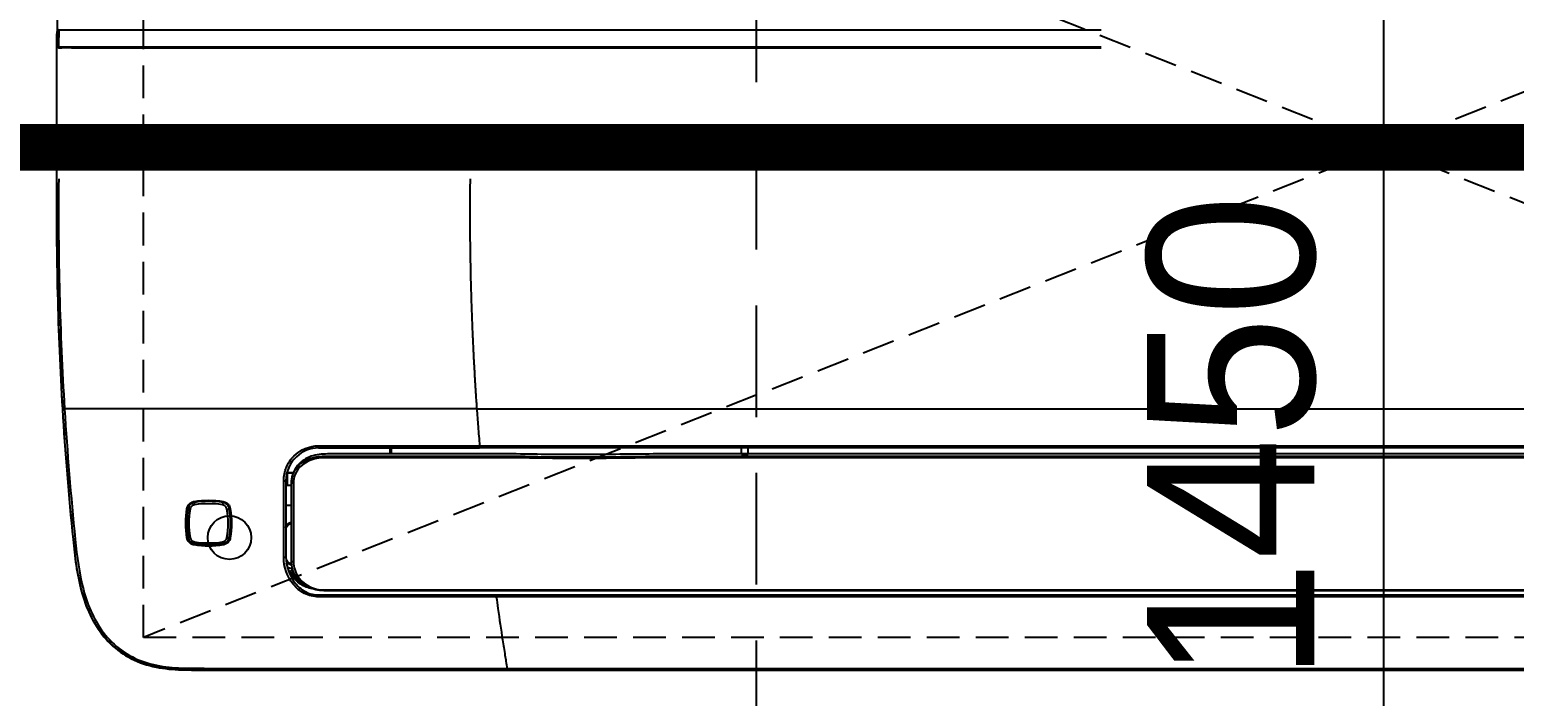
# Model space of a CAD drawing. Header units: millimetres. Extents: x 346859 to 753976, y -86090 to 5333.
# Drawn here: x 431570 to 432209, y -14068 to -13782 of the extents above; entities that cross this region are included whole.
import ezdxf

# ---------------------------------------------------------------- set-up
doc = ezdxf.new("R2010")
doc.units = ezdxf.units.MM
doc.header["$LTSCALE"] = 60
for name, pattern in [('DH-HID2', [1.2, 0.8, -0.4]), ('HID2', [1, 0.5, -0.5]), ('HIDDEN', [0.375, 0.25, -0.125])]:
    doc.linetypes.add(name, pattern=pattern)
for name, color, linetype in [('06-LIGHT', 4, 'Continuous'), ('07-DIM WAL', 5, 'Continuous'), ('3.기호.계단선', 30, 'Continuous'), ('FU-FURM', 251, 'DH-HID2')]:
    doc.layers.add(name, color=color, linetype=linetype)
doc.styles.add('YOURNAME', font='HY울릉도M.TTF')
doc.dimstyles.new('40', dxfattribs={"dimscale": 40, "dimtxt": 1.8, "dimasz": 0.9, "dimexe": 0.5, "dimexo": 1, "dimgap": 0.7, "dimtad": 1, "dimdec": 0, "dimzin": 0, "dimdsep": 46, "dimtxsty": 'YOURNAME', "dimblk": 'NONE', "dimcen": 0, "dimclrd": 1, "dimclre": 1, "dimclrt": 7, "dimadec": 0, "dimazin": 0, "dimtfac": 1, "dimtdec": 0, "dimtix": 1, "dimtmove": 2, "dimatfit": 3, "dimldrblk": 'NONE', "dimfxl": 1, "dimtolj": 1, "dimtzin": 0, "dimarcsym": 0})

# ---------------------------------------------------------------- blocks, each defined once
blk = doc.blocks.new('cjswjdeh')
at = {"layer": 'FU-FURM', "color": 8}
blk.add_lwpolyline([(430633.21, 41645.16), (431883.21, 41645.16), (431883.21, 43745.16), (430633.21, 43745.16)], close=True, dxfattribs=at)
blk = doc.blocks.new('*D144')
at = {"layer": '07-DIM WAL', "color": 1, "lineweight": -2, "transparency": 16777216}
for p, q in [((432130.71, -13232.44), (432133.21, -13232.44)), ((432153.21, -14682.44), (432153.21, -13232.44)), ((432193.21, -14682.44), (432173.21, -14682.44))]:
    blk.add_line(p, q, dxfattribs=at)
at = {"layer": 'Defpoints', "color": 0, "transparency": 16777216}
for p in [(432153.21, -13232.44), (432170.71, -13232.44), (432153.21, -14682.44)]:
    blk.add_point(p, dxfattribs=at)
at = {"layer": '07-DIM WAL', "color": 7, "transparency": 16777216, "insert": (432087.77, -13957.44), "char_height": 72, "attachment_point": 5, "rotation": 90, "style": 'YOURNAME'}
blk.add_mtext('\\A1;1450', dxfattribs=at)
blk = doc.blocks.new('_None')
blk = doc.blocks.new('*U26')
at = {"color": 8}
for p, q in [((1012.7, 479.97), (207.18, 479.97)), ((207.18, 479.78), (1012.7, 479.78)), ((1012.7, 479.29), (207.18, 479.29)), ((1012.7, 479.78), (1012.7, 479.97)), ((1012.7, 479.29), (1012.7, 479.78)), ((1145.54, 479.97), (1145.54, 479.79)), ((1154.94, 479.97), (1154.94, 479.79)), ((1112.41, 434.49), (1111.51, 434.04)), ((1111.7, 431.74), (1111.7, 431.44)), ((1111.82, 431.44), (1112.48, 431.44)), ((1112.48, 430.94), (1111.86, 430.94)), ((1112.48, 430.94), (1112.48, 431.44)), ((1114.48, 423.99), (1114.78, 423.99)), ((1114.78, 419.99), (1114.48, 419.99)), ((1111.94, 413.04), (1112.48, 413.04)), ((1112.48, 412.54), (1111.94, 412.54)), ((1112.48, 413.04), (1112.48, 412.54)), ((1114.44, 404.24), (1111.94, 404.24)), ((1113.94, 389.3), (1110.8, 389.3)), ((1110.96, 389.66), (1113.94, 389.66)), ((1111.94, 395.24), (1114.44, 395.24)), ((1113.94, 389.66), (1113.94, 394.66)), ((1113.94, 389.3), (1113.94, 389.66)), ((194.4, 378), (1025.49, 378)), ((1025.47, 377.02), (194.4, 377.02)), ((902.07, 380.98), (905.07, 380.98)), ((902.07, 380.98), (902.07, 378)), ((905.07, 380.98), (905.07, 378)), ((1066.14, 377.95), (1066.14, 380.77)), ((1066.64, 380.77), (1066.64, 377.95)), ((1099.94, 377.95), (1100.59, 377.95)), ((1026.79, 360), (193.09, 360)), ((1219.72, 193.19), (1219.72, 193.19)), ((1219.64, 186.8), (1219.64, 186.81)), ((1219.77, 189.43), (1219.77, 189.44)), ((1219.78, 190.56), (1219.78, 190.56)), ((1219.79, 190.46), (1219.79, 190.49)), ((1219.79, 190.46), (1219.79, 190.49))]:
    blk.add_line(p, q, dxfattribs=at)
at = {"color": 1, "linetype": 'HIDDEN'}
for p, q in [((39.94, 14.99), (1179.94, 464.99)), ((1179.94, 14.99), (39.94, 464.99))]:
    blk.add_line(p, q, dxfattribs=at)
at = {"color": 0}
blk.add_line((1212.29, 420), (1212.11, 419.98), dxfattribs=at)
at = {"color": 1, "linetype": 'HIDDEN'}
blk.add_lwpolyline([(1179.94, 464.99), (1179.94, 14.99), (39.94, 14.99), (39.94, 464.99)], close=True, dxfattribs=at)
at = {"color": 1, "ltscale": 5}
blk.add_circle((1140.39, 419.18), 10, dxfattribs=at)
at = {"color": 8, "extrusion": (0, 0, -1)}
for centre, radius, start, end in [((-1099.45, 428), 14.5, 123.35825, 153.40123), ((-1113.3, 434.94), 2, 270, 333.40123), ((-1111.7, 429.24), 2.5, 90, 121.83755), ((-1112.48, 429.44), 2, 90, 136.04762), ((-1111.7, 414.64), 2.5, 230.80075, 270), ((-1112.48, 414.54), 2, 180, 270)]:
    blk.add_arc(centre, radius, start, end, dxfattribs=at)
at = {"color": 8}
for centre, radius, start, end in [((1099.45, 428), 13.5, 26.59877, 31.90304), ((1111.7, 429.24), 2.2, 86.9878, 90), ((1112.48, 429.44), 1.5, 0, 90), ((1113.3, 434.94), 0.5, 206.59877, 270), ((1111.7, 414.64), 2.2, 270, 287.07466), ((1112.48, 414.54), 1.5, 270, 0), ((1114.94, 394.66), 1, 135, 180), ((1219.01, 193.8), 0.2, 80.57172, 90)]:
    blk.add_arc(centre, radius, start, end, dxfattribs=at)
for centre, major_axis, ratio, start_param, end_param in [((1145.54, 478.79), (0, -1), 0.001772, 1.994298, 3.089233), ((1154.94, 478.79), (0, 1), 0.001929, 5.117994, 6.230825), ((1102.74, 446.21), (-0.5, 0), 0.595918, 0, 1.449973), ((1110.94, 430), (1, 0), 0.211564, 0, 1.531745), ((1139.98, 419.16), (0.494, -0.08), 0.154688, 0, 1.526261), ((1141.46, 418.91), (-0.987, 0.16), 0.15433, 4.652507, 6.076962), ((1143.29, 422.46), (0.08, -0.494), 0.094032, 0, 1.712132), ((1143.53, 420.98), (-0.16, 0.987), 0.107455, 4.844449, 6.283185), ((1156.36, 420.98), (-0.16, -0.987), 0.069084, 1.724652, 3.141593), ((1156.6, 422.46), (-0.08, -0.494), 0.055123, 0, 1.728004), ((1158.42, 418.91), (-0.987, -0.16), 0.118028, 3.276991, 4.597384), ((1159.9, 419.16), (-0.494, -0.08), 0.119995, 4.608145, 6.283185), ((1139.98, 405.84), (-0.494, -0.08), 0.093123, 3.141593, 4.62253), ((1141.46, 406.08), (-0.987, -0.16), 0.09423, 4.607252, 6.074525), ((1143.29, 402.54), (-0.08, -0.494), 0.06114, 1.678256, 3.141593), ((1143.53, 404.01), (-0.16, -0.987), 0.073171, 0, 1.688079), ((1156.36, 404.01), (-0.16, 0.987), 0.114633, 3.172472, 4.795856), ((1156.6, 402.54), (0.08, -0.494), 0.102662, 1.648499, 3.141593), ((1158.42, 406.08), (-0.987, 0.16), 0.119638, 3.294614, 4.630175), ((1159.9, 405.84), (0.494, -0.08), 0.113629, 1.4976, 3.141593), ((1110.94, 394), (1, 0), 0.091087, 0, 1.524136), ((1115.44, 393), (-1, 0), 0.07156, 4.657594, 6.336089), ((1099.44, 377), (0, 1), 0.039572, 4.743067, 6.253409), ((1218.89, 193.8), (0, -0.2), 0.205027, 1.568733, 3.141593), ((1219.01, 193.8), (0, -0.2), 0.351833, 1.567117, 3.141593), ((1219.01, 193.8), (0.033, 0.197), 0.348188, 4.76642, 6.323186), ((1219.07, 194.06), (-0.393, -0.309), 0.676569, 1.247751, 2.270849), ((1219.16, 193.82), (-0.5, -0.021), 0.710917, 2.398177, 3.067106), ((1218.79, 186.26), (0, -0.2), 0.201921, 0.053462, 1.568761)]:
    blk.add_ellipse(centre, major_axis=major_axis, ratio=ratio, start_param=start_param, end_param=end_param, dxfattribs=at)
at = {"color": 0}
blk.add_ellipse((1211.12, 419.87), major_axis=(0.995, 0.101), ratio=0.077303, start_param=0.052517, end_param=1.433522, dxfattribs=at)
at = {"color": 8}
for points, knots in [([(1145.54, 479.97), (1141.5, 479.97), (1137.45, 479.97), (1117.21, 479.97), (1101.02, 479.97), (1068.63, 479.97), (1052.44, 479.97), (1034.35, 479.97), (1032.45, 479.97), (1024.6, 479.97), (1018.65, 479.97), (1012.7, 479.97)], [0, 0, 0, 0, 0.091413, 0.091413, 0.457066, 0.457066, 0.822718, 0.822718, 0.865652, 0.865652, 1, 1, 1, 1]), ([(1012.82, 479.78), (1028.72, 479.78), (1044.63, 479.78), (1068.63, 479.78), (1076.73, 479.79), (1101.02, 479.79), (1117.21, 479.79), (1137.45, 479.79), (1141.5, 479.79), (1145.54, 479.79)], [0, 0, 0, 0, 0.359547, 0.359547, 0.542533, 0.542533, 0.908507, 0.908507, 1, 1, 1, 1]), ([(1145.54, 479.2), (1144.88, 479.2), (1144.21, 479.2), (1140.88, 479.21), (1138.21, 479.21), (1124.88, 479.23), (1114.21, 479.24), (1092.88, 479.27), (1082.21, 479.27), (1067.88, 479.28), (1064.21, 479.28), (1044.63, 479.29), (1028.72, 479.29), (1012.82, 479.29)], [0, 0, 0, 0, 0.015068, 0.015068, 0.075342, 0.075342, 0.316436, 0.316436, 0.557531, 0.557531, 0.640454, 0.640454, 1, 1, 1, 1]), ([(1017.81, 446.37), (1017.56, 448.15), (1016.61, 454.85), (1015.28, 463.83), (1014.03, 471.81), (1013.32, 476.17), (1013.02, 478.18), (1012.85, 479.29)], [0, 0, 0, 0, 0.156855, 0.590086, 0.806736, 0.893396, 1, 1, 1, 1]), ([(1154.94, 479.97), (1153.93, 479.97), (1152.92, 479.97), (1150.85, 479.97), (1149.78, 479.97), (1147.66, 479.97), (1146.6, 479.97), (1145.54, 479.97)], [0, 0, 0, 0, 0.32301, 0.32301, 0.661505, 0.661505, 1, 1, 1, 1]), ([(1145.54, 479.79), (1146.55, 479.79), (1147.57, 479.79), (1149.64, 479.79), (1150.7, 479.79), (1151.81, 479.79), (1151.86, 479.79), (1152.92, 479.79), (1153.93, 479.79), (1154.94, 479.79)], [0, 0, 0, 0, 0.32301, 0.32301, 0.661505, 0.661505, 0.67699, 0.67699, 1, 1, 1, 1]), ([(1154.94, 479.19), (1154.28, 479.19), (1153.61, 479.19), (1150.48, 479.19), (1148.01, 479.2), (1145.54, 479.2)], [0, 0, 0, 0, 0.21279, 0.21279, 1, 1, 1, 1]), ([(1212.29, 420), (1211.48, 427.91), (1210.57, 435.83), (1207.44, 447.38), (1206.12, 451.11), (1202.71, 458.23), (1200.59, 461.65), (1195.53, 467.72), (1192.55, 470.42), (1185.92, 474.76), (1182.29, 476.4), (1174.63, 478.7), (1170.74, 479.32), (1162.88, 479.96), (1158.91, 479.97), (1154.94, 479.97)], [0, 0, 0, 0, 0.25, 0.25, 0.375, 0.375, 0.5, 0.5, 0.625, 0.625, 0.75, 0.75, 0.875, 0.875, 1, 1, 1, 1]), ([(1154.94, 479.79), (1158.91, 479.79), (1162.89, 479.78), (1170.76, 479.14), (1174.71, 478.5), (1182.33, 476.19), (1185.92, 474.56), (1192.57, 470.18), (1195.48, 467.52), (1200.52, 461.44), (1202.61, 458.04), (1205.99, 450.95), (1207.32, 447.18), (1210.41, 435.72), (1211.31, 427.82), (1212.11, 419.98)], [0, 0, 0, 0, 0.125, 0.125, 0.25, 0.25, 0.375, 0.375, 0.5, 0.5, 0.625, 0.625, 0.75, 0.75, 1, 1, 1, 1]), ([(1211.25, 419.96), (1210.45, 427.75), (1209.55, 435.51), (1206.51, 446.82), (1205.21, 450.54), (1201.9, 457.55), (1199.85, 460.91), (1194.9, 466.94), (1192.04, 469.58), (1185.5, 473.94), (1181.97, 475.56), (1174.45, 477.86), (1170.56, 478.5), (1162.79, 479.16), (1158.87, 479.18), (1154.94, 479.19)], [0, 0, 0, 0, 0.25, 0.25, 0.375, 0.375, 0.5, 0.5, 0.625, 0.625, 0.75, 0.75, 0.875, 0.875, 1, 1, 1, 1]), ([(202.07, 446.37), (210.7, 446.36), (219.34, 446.37), (234.17, 446.37), (240.37, 446.37), (252.76, 446.37), (258.96, 446.37), (277.55, 446.37), (289.94, 446.37), (308.53, 446.37), (314.73, 446.37), (327.12, 446.37), (333.32, 446.37), (351.91, 446.37), (364.31, 446.37), (382.9, 446.37), (389.09, 446.37), (401.49, 446.37), (407.68, 446.37), (420.08, 446.37), (426.28, 446.37), (444.87, 446.37), (457.26, 446.37), (475.85, 446.37), (742.05, 446.37), (754.44, 446.37), (760.64, 446.37), (779.23, 446.37), (791.62, 446.37), (810.21, 446.37), (816.41, 446.37), (828.81, 446.37), (835, 446.37), (853.59, 446.37), (865.99, 446.37), (884.58, 446.37), (890.78, 446.37), (903.17, 446.37), (909.37, 446.37), (921.76, 446.37), (927.96, 446.37), (946.55, 446.37), (958.94, 446.37), (977.53, 446.37), (983.73, 446.37), (996.12, 446.37), (1002.32, 446.37), (1011.62, 446.37), (1014.71, 446.37), (1017.81, 446.37)], [0, 0, 0, 0, 0.046607, 0.046607, 0.08006, 0.08006, 0.113512, 0.113512, 0.180417, 0.180417, 0.213869, 0.213869, 0.247322, 0.247322, 0.314226, 0.314226, 0.347679, 0.347679, 0.381131, 0.381131, 0.414583, 0.414583, 0.481488, 0.481488, 0.514941, 0.514941, 0.548393, 0.548393, 0.615298, 0.615298, 0.64875, 0.64875, 0.682202, 0.682202, 0.749107, 0.749107, 0.78256, 0.78256, 0.816012, 0.816012, 0.849464, 0.849464, 0.916369, 0.916369, 0.949821, 0.949821, 0.983274, 0.983274, 1, 1, 1, 1]), ([(1017.81, 445.48), (1014.71, 445.48), (1011.62, 445.48), (1002.32, 445.48), (996.12, 445.48), (983.73, 445.48), (977.53, 445.48), (958.94, 445.48), (946.55, 445.48), (927.96, 445.48), (921.76, 445.48), (909.37, 445.48), (903.17, 445.48), (890.78, 445.48), (884.58, 445.48), (865.99, 445.49), (853.59, 445.49), (835, 445.49), (828.81, 445.49), (816.41, 445.48), (810.21, 445.48), (791.62, 445.48), (779.23, 445.48), (760.64, 445.48), (754.44, 445.48), (742.05, 445.48), (475.85, 445.48), (457.26, 445.48), (444.87, 445.48), (426.28, 445.49), (420.08, 445.49), (407.68, 445.49), (401.49, 445.49), (389.09, 445.49), (382.9, 445.49), (364.31, 445.49), (351.91, 445.49), (333.32, 445.49), (327.12, 445.49), (314.73, 445.49), (308.53, 445.49), (289.94, 445.48), (277.55, 445.48), (258.96, 445.48), (252.76, 445.48), (240.37, 445.48), (234.17, 445.48), (219.34, 445.49), (210.71, 445.48), (202.08, 445.48)], [0, 0, 0, 0, 0.016728, 0.016728, 0.05018, 0.05018, 0.083633, 0.083633, 0.150538, 0.150538, 0.183991, 0.183991, 0.217444, 0.217444, 0.250897, 0.250897, 0.317803, 0.317803, 0.351255, 0.351255, 0.384708, 0.384708, 0.451614, 0.451614, 0.485067, 0.485067, 0.51852, 0.51852, 0.585425, 0.585425, 0.618878, 0.618878, 0.652331, 0.652331, 0.685784, 0.685784, 0.752689, 0.752689, 0.786142, 0.786142, 0.819595, 0.819595, 0.886501, 0.886501, 0.919954, 0.919954, 0.953407, 0.953407, 1, 1, 1, 1]), ([(371.17, 443.58), (452.63, 443.58), (794.09, 443.58), (916.28, 443.58), (957.01, 443.6), (1018.1, 443.58), (1038.47, 443.59), (1069.01, 443.59), (1079.18, 443.6), (1091.91, 443.6), (1094.45, 443.66), (1099.54, 443.49), (1102.08, 442.97), (1106.57, 440.78), (1108.54, 439.13), (1111.24, 434.97), (1111.94, 432.5), (1111.94, 430)], [0, 0, 0, 0, 0.5, 0.5, 0.75, 0.75, 0.875, 0.875, 0.9375, 0.9375, 0.953125, 0.953125, 0.96875, 0.96875, 0.984375, 0.984375, 1, 1, 1, 1]), ([(1017.81, 446.37), (1035.94, 446.37), (1054.08, 446.38), (1076.74, 446.37), (1081.27, 446.37), (1088.07, 446.37), (1090.34, 446.38), (1094.87, 446.38), (1097.13, 446.42), (1101.66, 446.34), (1103.93, 445.81), (1107.97, 443.77), (1109.72, 442.28), (1113.99, 437.05), (1115.47, 432.68), (1115.49, 428.19)], [0, 0, 0, 0, 0.5, 0.5, 0.625, 0.625, 0.6875, 0.6875, 0.75, 0.75, 0.8125, 0.8125, 0.875, 0.875, 1, 1, 1, 1]), ([(1114.44, 428), (1114.43, 432.36), (1112.9, 436.76), (1108.63, 441.95), (1106.86, 443.4), (1103.83, 444.79), (1102.77, 445.13), (1100.54, 445.52), (1099.42, 445.51), (1089.36, 445.45), (1080.42, 445.49), (1053.59, 445.49), (1035.7, 445.49), (1017.81, 445.48)], [0, 0, 0, 0, 0.125, 0.125, 0.1875, 0.1875, 0.21875, 0.21875, 0.25, 0.25, 0.5, 0.5, 1, 1, 1, 1]), ([(1110.98, 430.21), (1110.98, 432.71), (1110.22, 435.17), (1107.41, 439.27), (1105.38, 440.89), (1101.93, 442.41), (1100.7, 442.77), (1098.22, 443.18), (1096.95, 443.22), (1093.14, 443.23), (1090.6, 443.22), (1077.92, 443.22), (1067.77, 443.21), (1037.31, 443.2), (1017.01, 443.2), (956.08, 443.21), (915.47, 443.2), (793.63, 443.21), (452.4, 443.21), (371.17, 443.21)], [0, 0, 0, 0, 0.015625, 0.015625, 0.03125, 0.03125, 0.039062, 0.039062, 0.046875, 0.046875, 0.0625, 0.0625, 0.125, 0.125, 0.25, 0.25, 0.5, 0.5, 1, 1, 1, 1]), ([(1102.36, 442.71), (1103.3, 442.53), (1106.14, 441.68), (1110.32, 438.9), (1113.1, 434.72), (1113.97, 431.88), (1114.16, 430.91), (1114.16, 430.9)], [0, 0, 0, 0, 0.160215, 0.495467, 0.830718, 0.998344, 1, 1, 1, 1]), ([(1140.01, 419.23), (1140.06, 419.54), (1140.15, 419.84), (1140.44, 420.54), (1140.69, 420.94), (1141.29, 421.6), (1141.65, 421.89), (1142.44, 422.32), (1142.88, 422.47), (1143.32, 422.54)], [0, 0, 0, 0, 0.18724, 0.18724, 0.459979, 0.459979, 0.729931, 0.729931, 1, 1, 1, 1]), ([(1140.47, 419.07), (1140.54, 419.46), (1140.67, 419.85), (1141.05, 420.55), (1141.31, 420.86), (1141.9, 421.39), (1142.25, 421.61), (1142.86, 421.85), (1143.11, 421.92), (1143.37, 421.97)], [0, 0, 0, 0, 0.274287, 0.274287, 0.548482, 0.548482, 0.823328, 0.823328, 1, 1, 1, 1]), ([(1143.37, 421.97), (1142.98, 421.91), (1142.59, 421.77), (1141.91, 421.4), (1141.59, 421.15), (1141.07, 420.57), (1140.85, 420.23), (1140.59, 419.61), (1140.52, 419.35), (1140.47, 419.08)], [0, 0, 0, 0, 0.269856, 0.269856, 0.539874, 0.539874, 0.812749, 0.812749, 1, 1, 1, 1]), ([(1143.61, 421.13), (1143.43, 421.1), (1143.25, 421.05), (1142.81, 420.87), (1142.56, 420.72), (1142.14, 420.34), (1141.96, 420.11), (1141.68, 419.61), (1141.59, 419.34), (1141.54, 419.05)], [0, 0, 0, 0, 0.176162, 0.176162, 0.450777, 0.450777, 0.725271, 0.725271, 1, 1, 1, 1]), ([(1158.52, 419.05), (1158.48, 419.25), (1158.43, 419.45), (1158.23, 419.9), (1158.08, 420.14), (1157.7, 420.54), (1157.48, 420.72), (1156.99, 420.98), (1156.72, 421.07), (1156.45, 421.12)], [0, 0, 0, 0, 0.20016, 0.20016, 0.466664, 0.466664, 0.733444, 0.733444, 1, 1, 1, 1]), ([(1159.41, 419.08), (1159.35, 419.46), (1159.22, 419.84), (1158.85, 420.53), (1158.6, 420.84), (1158.02, 421.37), (1157.68, 421.59), (1157.06, 421.85), (1156.79, 421.92), (1156.52, 421.97)], [0, 0, 0, 0, 0.270507, 0.270507, 0.540882, 0.540882, 0.809012, 0.809012, 1, 1, 1, 1]), ([(1156.64, 422.54), (1156.95, 422.48), (1157.26, 422.39), (1157.97, 422.1), (1158.35, 421.85), (1159.02, 421.25), (1159.3, 420.88), (1159.73, 420.1), (1159.87, 419.66), (1159.95, 419.22)], [0, 0, 0, 0, 0.190979, 0.190979, 0.459227, 0.459227, 0.72967, 0.72967, 1, 1, 1, 1]), ([(1143.32, 402.59), (1143.01, 402.64), (1142.69, 402.73), (1141.99, 403.03), (1141.6, 403.28), (1140.94, 403.88), (1140.66, 404.24), (1140.23, 405.02), (1140.09, 405.46), (1140.02, 405.9)], [0, 0, 0, 0, 0.192917, 0.192917, 0.461062, 0.461062, 0.730544, 0.730544, 1, 1, 1, 1]), ([(1140.78, 404.95), (1140.76, 405), (1140.73, 405.05), (1140.6, 405.36), (1140.52, 405.64), (1140.47, 405.92)], [0, 0, 0, 0, 0.160192, 0.160192, 1, 1, 1, 1]), ([(1140.47, 405.92), (1140.53, 405.54), (1140.66, 405.16), (1141.04, 404.48), (1141.28, 404.16), (1141.86, 403.63), (1142.2, 403.42), (1142.81, 403.16), (1143.09, 403.08), (1143.37, 403.03)], [0, 0, 0, 0, 0.269491, 0.269491, 0.538893, 0.538893, 0.807005, 0.807005, 1, 1, 1, 1]), ([(1141.55, 406.19), (1141.58, 405.99), (1141.64, 405.79), (1141.83, 405.35), (1141.98, 405.11), (1142.36, 404.7), (1142.58, 404.52), (1143.07, 404.26), (1143.34, 404.16), (1143.62, 404.12)], [0, 0, 0, 0, 0.196332, 0.196332, 0.463832, 0.463832, 0.732023, 0.732023, 1, 1, 1, 1]), ([(1156.46, 404.12), (1156.64, 404.15), (1156.83, 404.2), (1157.27, 404.38), (1157.51, 404.53), (1157.93, 404.91), (1158.11, 405.14), (1158.38, 405.63), (1158.48, 405.91), (1158.52, 406.19)], [0, 0, 0, 0, 0.18135, 0.18135, 0.454723, 0.454723, 0.727257, 0.727257, 1, 1, 1, 1]), ([(1159.41, 405.92), (1159.35, 405.53), (1159.22, 405.15), (1158.84, 404.45), (1158.58, 404.14), (1158, 403.61), (1157.65, 403.39), (1157.04, 403.14), (1156.78, 403.07), (1156.52, 403.03)], [0, 0, 0, 0, 0.27265, 0.27265, 0.545024, 0.545024, 0.818429, 0.818429, 1, 1, 1, 1]), ([(1156.52, 403.03), (1156.91, 403.09), (1157.29, 403.23), (1157.98, 403.6), (1158.3, 403.86), (1158.82, 404.44), (1159.04, 404.79), (1159.29, 405.4), (1159.37, 405.66), (1159.41, 405.92)], [0, 0, 0, 0, 0.27172, 0.27172, 0.543505, 0.543505, 0.816363, 0.816363, 1, 1, 1, 1]), ([(1159.95, 405.89), (1159.9, 405.59), (1159.82, 405.29), (1159.53, 404.59), (1159.28, 404.2), (1158.68, 403.53), (1158.32, 403.24), (1157.53, 402.81), (1157.09, 402.66), (1156.64, 402.58)], [0, 0, 0, 0, 0.183724, 0.183724, 0.456559, 0.456559, 0.728262, 0.728262, 1, 1, 1, 1]), ([(371.17, 382.51), (452.2, 382.51), (793.24, 382.51), (894.53, 382.5), (914.79, 382.49), (945.18, 382.48), (955.31, 382.67), (975.56, 382.86), (985.69, 382.89), (998.35, 382.72), (1000.89, 382.69), (1005.95, 382.56), (1008.48, 382.47), (1016.08, 382.52), (1021.14, 382.49), (1036.33, 382.51), (1046.46, 382.51), (1066.72, 382.51), (1076.84, 382.51), (1089.5, 382.52), (1092.03, 382.52), (1095.82, 382.52), (1097.09, 382.49), (1099.61, 382.7), (1100.86, 382.92), (1104.44, 384.02), (1106.69, 385.31), (1110.04, 389.12), (1110.99, 391.55), (1110.99, 394.09)], [0, 0, 0, 0, 0.5, 0.5, 0.625, 0.625, 0.6875, 0.6875, 0.75, 0.75, 0.765625, 0.765625, 0.78125, 0.78125, 0.8125, 0.8125, 0.875, 0.875, 0.9375, 0.9375, 0.953125, 0.953125, 0.960937, 0.960937, 0.96875, 0.96875, 0.984375, 0.984375, 1, 1, 1, 1]), ([(1111.94, 394), (1111.94, 391.49), (1111.07, 388.97), (1107.87, 385.07), (1105.66, 383.68), (1100.96, 382.01), (1098.4, 381.75), (1093.32, 381.79), (1090.79, 381.78), (1078.1, 381.77), (1067.94, 381.77), (1047.63, 381.77), (1037.48, 381.77), (1022.24, 381.76), (1017.16, 381.78), (1007.01, 381.73), (1001.93, 381.96), (986.7, 382.2), (976.54, 382.18), (956.22, 381.97), (946.06, 381.75), (915.59, 381.75), (895.27, 381.76), (793.7, 381.77), (452.43, 381.77), (371.17, 381.77)], [0, 0, 0, 0, 0.015625, 0.015625, 0.03125, 0.03125, 0.046875, 0.046875, 0.0625, 0.0625, 0.125, 0.125, 0.1875, 0.1875, 0.21875, 0.21875, 0.25, 0.25, 0.3125, 0.3125, 0.375, 0.375, 0.5, 0.5, 1, 1, 1, 1]), ([(371.17, 380.77), (452.5, 380.77), (793.84, 380.77), (895.51, 380.76), (915.85, 380.75), (946.35, 380.75), (956.52, 380.9), (976.85, 381.05), (987.02, 381.06), (1002.27, 380.89), (1007.35, 380.74), (1017.52, 380.78), (1022.6, 380.75), (1037.85, 380.77), (1048.02, 380.77), (1068.35, 380.77), (1078.51, 380.78), (1091.22, 380.78), (1093.76, 380.76), (1097.56, 380.81), (1098.83, 380.88), (1101.33, 381.34), (1102.58, 381.71), (1106.08, 383.21), (1108.18, 384.76), (1110.42, 387.88), (1110.98, 389.01), (1111.75, 391.43), (1111.94, 392.73), (1111.94, 394)], [0, 0, 0, 0, 0.5, 0.5, 0.625, 0.625, 0.6875, 0.6875, 0.75, 0.75, 0.78125, 0.78125, 0.8125, 0.8125, 0.875, 0.875, 0.9375, 0.9375, 0.953125, 0.953125, 0.960938, 0.960938, 0.96875, 0.96875, 0.984375, 0.984375, 0.992188, 0.992188, 1, 1, 1, 1]), ([(1099.44, 378), (1103.21, 378), (1106.92, 379.47), (1112.69, 384.83), (1114.46, 388.91), (1114.44, 393)], [0, 0, 0, 0, 0.477397, 0.477397, 1, 1, 1, 1]), ([(1115.5, 393.07), (1115.5, 390.96), (1115.08, 388.88), (1113.48, 385), (1112.29, 383.22), (1107.87, 378.78), (1103.72, 377.03), (1099.48, 377.03)], [0, 0, 0, 0, 0.25, 0.25, 0.5, 0.5, 1, 1, 1, 1]), ([(1026.79, 360), (1026.59, 362.73), (1026.18, 368.4), (1025.71, 374.07), (1025.47, 377.02)], [0, 0, 0, 0, 0.480429, 1, 1, 1, 1]), ([(1026.79, 360), (1034.87, 360), (1051.02, 360), (1075.24, 360), (1099.46, 360), (1123.66, 360), (1147.83, 360), (1171.96, 360), (1192.01, 360), (1206, 360), (1212.72, 360), (1215.44, 360), (1216.17, 360)], [0, 0, 0, 0, 0.127521, 0.255042, 0.382563, 0.510084, 0.637605, 0.765126, 0.892647, 0.956407, 0.988287, 1, 1, 1, 1]), ([(1216.17, 360), (1216.17, 360), (1216.17, 360), (1216.17, 360.05), (1216.17, 360.1), (1216.16, 360.14)], [0, 0, 0, 0, 0.00042, 0.00042, 1, 1, 1, 1]), ([(739.94, 194.41), (740.61, 194.41), (741.27, 194.41), (744.61, 194.41), (747.27, 194.41), (760.61, 194.41), (771.27, 194.41), (824.61, 194.41), (867.27, 194.41), (914.74, 194.41), (919.53, 194.41), (939.96, 194.41), (955.6, 194.41), (979.05, 194.41), (986.86, 194.41), (1002.49, 194.41), (1010.31, 194.41), (1022.03, 194.42), (1025.94, 194.42), (1029.85, 194.41)], [0, 0, 0, 0, 0.006899, 0.006899, 0.034494, 0.034494, 0.144873, 0.144873, 0.58639, 0.58639, 0.636025, 0.636025, 0.797792, 0.797792, 0.878675, 0.878675, 0.959558, 0.959558, 1, 1, 1, 1]), ([(739.94, 194), (819.87, 194), (899.81, 194), (996.78, 194), (1013.81, 194), (1030.85, 194)], [0, 0, 0, 0, 0.824317, 0.824317, 1, 1, 1, 1]), ([(739.94, 193.94), (819.89, 193.94), (899.84, 193.94), (999.77, 193.94), (1019.76, 193.94), (1059.74, 193.94), (1079.73, 193.94), (1119.69, 193.94), (1139.67, 193.94), (1169.52, 193.94), (1179.45, 193.94), (1194.31, 193.94), (1199.26, 193.94), (1209.14, 193.94), (1214.08, 193.94), (1218.98, 193.94)], [0, 0, 0, 0, 0.5, 0.5, 0.625, 0.625, 0.75, 0.75, 0.875, 0.875, 0.9375, 0.9375, 0.96875, 0.96875, 1, 1, 1, 1]), ([(1218.94, 193.8), (1214.03, 193.8), (1209.09, 193.8), (1199.21, 193.8), (1194.26, 193.8), (1179.4, 193.8), (1169.47, 193.8), (1139.62, 193.8), (1119.64, 193.8), (1079.68, 193.8), (1059.7, 193.8), (1019.73, 193.8), (999.74, 193.8), (899.82, 193.8), (819.88, 193.8), (739.94, 193.8)], [0, 0, 0, 0, 0.03125, 0.03125, 0.0625, 0.0625, 0.125, 0.125, 0.25, 0.25, 0.375, 0.375, 0.5, 0.5, 1, 1, 1, 1]), ([(1029.85, 194.41), (1045.65, 194.41), (1061.45, 194.41), (1093.05, 194.41), (1108.85, 194.41), (1140.42, 194.41), (1156.18, 194.41), (1179.77, 194.41), (1187.62, 194.41), (1199.36, 194.41), (1203.27, 194.41), (1211.08, 194.41), (1214.98, 194.37), (1218.86, 194.4)], [0, 0, 0, 0, 0.25, 0.25, 0.5, 0.5, 0.75, 0.75, 0.875, 0.875, 0.9375, 0.9375, 1, 1, 1, 1]), ([(1218.39, 194), (1213.69, 194), (1208.95, 194), (1199.29, 194), (1194.34, 194), (1179.47, 194), (1169.54, 194), (1139.69, 194), (1119.71, 194), (1079.75, 194), (1059.76, 194), (1036.79, 194), (1033.82, 194), (1030.84, 194)], [0, 0, 0, 0, 0.076277, 0.076277, 0.155939, 0.155939, 0.315263, 0.315263, 0.633912, 0.633912, 0.952561, 0.952561, 1, 1, 1, 1]), ([(1218.83, 186.26), (1218.84, 186.64), (1218.84, 187.03), (1218.86, 188.28), (1218.88, 189.14), (1218.9, 190.88), (1218.91, 191.74), (1218.93, 193.01), (1218.93, 193.4), (1218.94, 193.8)], [0, 0, 0, 0, 0.152969, 0.152969, 0.497591, 0.497591, 0.842214, 0.842214, 1, 1, 1, 1]), ([(1219.04, 193.99), (1219.02, 194.04), (1219.01, 194.08), (1218.97, 194.17), (1218.95, 194.21), (1218.92, 194.28), (1218.91, 194.3), (1218.89, 194.33), (1218.88, 194.35), (1218.87, 194.36), (1218.87, 194.37), (1218.87, 194.38), (1218.86, 194.39), (1218.86, 194.39), (1218.86, 194.39), (1218.86, 194.4), (1218.86, 194.4), (1218.86, 194.4)], [0, 0, 0, 0, 0.329841, 0.329841, 0.64484, 0.64484, 0.808285, 0.808285, 0.89597, 0.89597, 0.943441, 0.943441, 0.96921, 0.96921, 0.986236, 0.986236, 1, 1, 1, 1]), ([(1218.86, 194.4), (1218.86, 194.4), (1218.86, 194.4), (1218.86, 194.4), (1218.87, 194.4), (1218.87, 194.39), (1218.88, 194.39), (1218.89, 194.39), (1218.89, 194.38), (1218.91, 194.37), (1218.92, 194.37), (1218.96, 194.35), (1218.98, 194.34), (1219.04, 194.3), (1219.08, 194.28), (1219.21, 194.21), (1219.29, 194.17), (1219.36, 194.13)], [0, 0, 0, 0, 0.009976, 0.009976, 0.022556, 0.022556, 0.04139, 0.04139, 0.07605, 0.07605, 0.139998, 0.139998, 0.259042, 0.259042, 0.487994, 0.487994, 1, 1, 1, 1]), ([(1219.72, 193.19), (1219.72, 193.26), (1219.71, 193.33), (1219.64, 193.48), (1219.59, 193.56), (1219.46, 193.66), (1219.4, 193.7), (1219.26, 193.76), (1219.17, 193.79), (1219.08, 193.8)], [0, 0, 0, 0, 0.259, 0.259, 0.575766, 0.575766, 0.78372, 0.78372, 1, 1, 1, 1]), ([(1219.49, 194.05), (1219.56, 194), (1219.61, 193.95), (1219.65, 193.86), (1219.65, 193.84), (1219.65, 193.81)], [0, 0, 0, 0, 0.71699, 0.71699, 1, 1, 1, 1]), ([(1219.72, 193.19), (1219.72, 192.99), (1219.72, 192.8), (1219.71, 191.73), (1219.7, 190.87), (1219.67, 189.13), (1219.66, 188.26), (1219.64, 187.2), (1219.64, 187.01), (1219.64, 186.81)], [0, 0, 0, 0, 0.092017, 0.092017, 0.499829, 0.499829, 0.907641, 0.907641, 1, 1, 1, 1]), ([(1219.78, 190.56), (1219.77, 191), (1219.76, 191.43), (1219.74, 192.31), (1219.73, 192.75), (1219.72, 193.19)], [0, 0, 0, 0, 0.5, 0.5, 1, 1, 1, 1]), ([(1219.79, 190.49), (1219.8, 190.84), (1219.8, 191.19), (1219.81, 191.89), (1219.81, 192.24), (1219.82, 193.06), (1219.83, 193.53), (1219.83, 194)], [0, 0, 0, 0, 0.298691, 0.298691, 0.597383, 0.597383, 1, 1, 1, 1]), ([(739.94, 186.26), (819.86, 186.26), (899.78, 186.26), (999.68, 186.26), (1019.66, 186.26), (1059.62, 186.26), (1079.6, 186.26), (1119.55, 186.26), (1139.51, 186.26), (1169.34, 186.26), (1179.27, 186.26), (1194.15, 186.26), (1199.1, 186.26), (1208.99, 186.26), (1213.93, 186.26), (1218.83, 186.26)], [0, 0, 0, 0, 0.5, 0.5, 0.625, 0.625, 0.75, 0.75, 0.875, 0.875, 0.9375, 0.9375, 0.96875, 0.96875, 1, 1, 1, 1]), ([(1218.79, 186.06), (1213.89, 186.06), (1208.95, 186.06), (1199.07, 186.06), (1194.11, 186.06), (1179.24, 186.06), (1169.31, 186.06), (1139.47, 186.06), (1119.52, 186.06), (1079.58, 186.06), (1059.6, 186.06), (1019.64, 186.06), (999.66, 186.06), (899.77, 186.06), (819.86, 186.06), (739.94, 186.06)], [0, 0, 0, 0, 0.03125, 0.03125, 0.0625, 0.0625, 0.125, 0.125, 0.25, 0.25, 0.375, 0.375, 0.5, 0.5, 1, 1, 1, 1]), ([(1039.64, 186.02), (1039.29, 186.02), (1038.93, 186.02), (1018.67, 186.02), (998.76, 186.02), (899.22, 186.02), (819.58, 186.02), (739.94, 186.02)], [0, 0, 0, 0, 0.003537, 0.003537, 0.20283, 0.20283, 1, 1, 1, 1]), ([(1217.05, 186.02), (1212.16, 186.02), (1207.25, 186.02), (1197.42, 186.02), (1192.5, 186.02), (1177.71, 186.02), (1167.82, 186.02), (1156.52, 186.02), (1155.11, 186.02), (1153.7, 186.02)], [0, 0, 0, 0, 0.233427, 0.233427, 0.466853, 0.466853, 0.933707, 0.933707, 1, 1, 1, 1]), ([(1217.05, 186.05), (1217.05, 186.04), (1217.05, 186.03), (1217.05, 186.02), (1217.05, 186.02), (1217.05, 186.02)], [0, 0, 0, 0, 0.865418, 0.865418, 1, 1, 1, 1]), ([(1219.12, 186.05), (1219.09, 186.05), (1219.07, 186.06), (1218.97, 186.06), (1218.88, 186.06), (1218.79, 186.06)], [0, 0, 0, 0, 0.249344, 0.249344, 1, 1, 1, 1]), ([(1218.83, 186.26), (1218.94, 186.26), (1219.05, 186.26), (1219.16, 186.25), (1219.18, 186.25), (1219.2, 186.25)], [0, 0, 0, 0, 0.840137, 0.840137, 1, 1, 1, 1]), ([(1218.89, 186.05), (1218.91, 186.05), (1218.94, 186.05), (1219, 186.05), (1219.02, 186.05), (1219.06, 186.05), (1219.07, 186.05), (1219.09, 186.05), (1219.1, 186.05), (1219.11, 186.05), (1219.11, 186.05), (1219.12, 186.05)], [0, 0, 0, 0, 0.330293, 0.330293, 0.681956, 0.681956, 0.82164, 0.82164, 0.940754, 0.940754, 1, 1, 1, 1]), ([(1219.49, 186), (1219.43, 182.72), (1219.37, 179.43), (1219.22, 172.92), (1219.13, 169.7), (1219.04, 166.47)], [0, 0, 0, 0, 0.504534, 0.504534, 1, 1, 1, 1]), ([(1219.12, 186.05), (1219.12, 186.05), (1219.12, 186.05), (1219.14, 186.06), (1219.15, 186.07), (1219.17, 186.09), (1219.18, 186.1), (1219.19, 186.12), (1219.19, 186.12), (1219.19, 186.14), (1219.2, 186.16), (1219.2, 186.2), (1219.2, 186.23), (1219.2, 186.25), (1219.2, 186.25), (1219.2, 186.25)], [0, 0, 0, 0, 0.055006, 0.055006, 0.276288, 0.276288, 0.497423, 0.497423, 0.530007, 0.530007, 0.756604, 0.756604, 0.983112, 0.983112, 1, 1, 1, 1]), ([(1219.13, 186.07), (1219.16, 186.08), (1219.28, 186.12), (1219.45, 186.27), (1219.59, 186.52), (1219.63, 186.7), (1219.64, 186.8)], [0, 0, 0, 0, 0.088268, 0.35843, 0.674319, 1, 1, 1, 1]), ([(1219.2, 186.25), (1219.26, 186.28), (1219.32, 186.31), (1219.45, 186.4), (1219.51, 186.46), (1219.6, 186.62), (1219.63, 186.71), (1219.64, 186.81)], [0, 0, 0, 0, 0.226788, 0.226788, 0.577205, 0.577205, 1, 1, 1, 1]), ([(1219.64, 186.81), (1219.66, 187.25), (1219.68, 187.68), (1219.73, 188.56), (1219.75, 189), (1219.77, 189.44)], [0, 0, 0, 0, 0.5, 0.5, 1, 1, 1, 1]), ([(1219.77, 189.44), (1219.77, 189.5), (1219.77, 189.57), (1219.78, 189.73), (1219.78, 189.82), (1219.78, 190), (1219.79, 190.09), (1219.79, 190.26), (1219.79, 190.34), (1219.79, 190.47), (1219.78, 190.51), (1219.78, 190.56)], [0, 0, 0, 0, 0.21624, 0.21624, 0.432749, 0.432749, 0.645647, 0.645647, 0.856424, 0.856424, 1, 1, 1, 1])]:
    blk.add_open_spline(points, degree=3, knots=knots, dxfattribs=at)
for points, degree in [([(1012.7, 479.78), (1012.74, 479.78), (1012.78, 479.78), (1012.82, 479.78)], 3), ([(1012.85, 479.29), (1012.8, 479.29), (1012.75, 479.29), (1012.7, 479.29)], 3), ([(1012.83, 479.29), (1012.83, 479.57), (1012.83, 479.77), (1012.83, 479.78)], 3), ([(1017.81, 446.37), (1017.81, 446.07), (1017.81, 445.73), (1017.81, 445.48)], 3), ([(1110.99, 394.09), (1110.99, 406.24), (1110.98, 418.29), (1110.98, 430.21)], 3), ([(1111.94, 430), (1111.94, 418.12), (1111.94, 406.11), (1111.94, 394)], 3), ([(1115.49, 428.19), (1114.95, 428.19), (1114.44, 428.1), (1114.44, 428)], 3), ([(1114.44, 393), (1114.44, 404.75), (1114.44, 416.42), (1114.44, 428)], 3), ([(1115.49, 428.19), (1115.49, 416.58), (1115.5, 404.85), (1115.5, 393.07)], 3), ([(1143.32, 422.54), (1147.75, 423.26), (1152.19, 423.26), (1156.64, 422.54)], 3), ([(1140.02, 405.9), (1139.29, 410.36), (1139.3, 414.8), (1140.01, 419.23)], 3), ([(1140.47, 419.08), (1139.76, 414.71), (1139.76, 410.33), (1140.47, 405.92)], 3), ([(1141.54, 419.05), (1140.85, 414.78), (1140.85, 410.5), (1141.55, 406.19)], 3), ([(1142.77, 421.96), (1142.95, 422.01), (1143.14, 422.06), (1143.32, 422.11)], 3), ([(1143.37, 421.97), (1143.32, 422.11)], 1), ([(1143.37, 421.97), (1147.74, 422.68), (1152.13, 422.68), (1156.52, 421.97)], 3), ([(1156.52, 421.97), (1152.13, 422.68), (1147.74, 422.68), (1143.37, 421.97)], 3), ([(1156.45, 421.12), (1152.16, 421.82), (1147.88, 421.82), (1143.61, 421.13)], 3), ([(1156.52, 421.97), (1156.85, 421.91), (1157.18, 421.81), (1157.48, 421.66)], 3), ([(1158.52, 406.19), (1159.22, 410.47), (1159.22, 414.76), (1158.52, 419.05)], 3), ([(1159.41, 419.65), (1159.47, 419.46), (1159.51, 419.27), (1159.56, 419.08)], 3), ([(1159.41, 405.92), (1160.12, 410.31), (1160.12, 414.69), (1159.41, 419.08)], 3), ([(1159.95, 419.22), (1160.67, 414.78), (1160.67, 410.34), (1159.95, 405.89)], 3), ([(1216.16, 360.14), (1214.93, 380.14), (1213.3, 400.09), (1211.25, 419.96)], 3), ([(1212.11, 419.98), (1214.14, 400.12), (1215.77, 380.16), (1216.99, 360.17)], 3), ([(1217.18, 360.02), (1215.95, 380.06), (1214.32, 400.08), (1212.29, 420)], 3), ([(1156.64, 402.58), (1152.21, 401.86), (1147.77, 401.86), (1143.32, 402.59)], 3), ([(1143.37, 403.03), (1147.76, 402.32), (1152.14, 402.32), (1156.52, 403.03)], 3), ([(1143.62, 404.12), (1147.91, 403.42), (1152.18, 403.42), (1156.46, 404.12)], 3), ([(1025.49, 378), (1025.49, 377.99), (1025.49, 377.53), (1025.49, 377.02)], 3), ([(1099.48, 377.03), (1074.83, 377.03), (1050.16, 377.02), (1025.49, 377.02)], 3), ([(1099.44, 378), (1074.83, 378), (1050.2, 378), (1025.57, 378)], 3), ([(1029.85, 254.41), (1030.49, 307.21), (1026.79, 360)], 2), ([(1216.99, 360.17), (1216.97, 360.18), (1216.6, 360.17), (1216.16, 360.14)], 3), ([(1217, 360.03), (1216.98, 360.04), (1216.61, 360.03), (1216.17, 360)], 3), ([(1218.86, 254.4), (1219.24, 289.62), (1218.33, 324.85), (1216.17, 360)], 3), ([(1217.12, 360.07), (1217.08, 360.1), (1217.03, 360.14), (1216.99, 360.17)], 3), ([(1216.99, 360.17), (1216.99, 360.13), (1217, 360.08), (1217, 360.03)], 3), ([(1217, 360.03), (1219.15, 324.77), (1220.04, 289.45), (1219.66, 254.12)], 3), ([(1217.12, 360.07), (1217.14, 360.05), (1217.16, 360.03), (1217.18, 360.02)], 3), ([(1219.83, 194), (1220.22, 289.36), (1219.33, 324.73), (1217.18, 360.02)], 3), ([(1029.85, 193.71), (1029.85, 193.89), (1029.85, 194.15), (1029.85, 194.41)], 3), ([(1218.39, 194), (1218.56, 194), (1218.73, 194), (1218.89, 194)], 3), ([(1218.89, 194), (1218.93, 194), (1218.97, 194), (1219.01, 194)], 3), ([(1219.08, 193.8), (1219.03, 193.8), (1218.99, 193.8), (1218.94, 193.8)], 3), ([(1219.1, 193.85), (1219.21, 193.92), (1219.3, 194.02), (1219.36, 194.13)], 3), ([(1219.66, 194.12), (1219.65, 194.12), (1219.54, 194.12), (1219.36, 194.13)], 3), ([(1219.36, 194.13), (1219.41, 194.1), (1219.45, 194.07), (1219.49, 194.05)], 3), ([(1219.66, 194.12), (1219.66, 194.02), (1219.66, 193.92), (1219.65, 193.81)], 3), ([(1219.65, 193.81), (1219.66, 193.68), (1219.67, 193.54), (1219.67, 193.4)], 3), ([(1219.83, 194), (1219.78, 194.04), (1219.72, 194.08), (1219.66, 194.12)], 3), ([(1219.78, 190.56), (1219.72, 193.18)], 1), ([(1218.89, 186.05), (1218.27, 186.05), (1217.66, 186.05), (1217.05, 186.05)], 3), ([(1218.89, 186.05), (1218.89, 186.05), (1218.89, 186.05), (1218.89, 186.05)], 3), ([(1219.26, 186), (1219.23, 186.05), (1219.18, 186.11), (1219.13, 186.14)], 3), ([(1219.49, 186), (1219.49, 186.16), (1219.49, 186.31), (1219.49, 186.47)], 3), ([(1219.64, 186.8), (1219.66, 187.34), (1219.69, 187.87)], 2), ([(1219.78, 190.87), (1219.78, 190.74), (1219.79, 190.62), (1219.79, 190.49)], 3), ([(1219.79, 190.49), (1219.79, 190.49), (1219.79, 190.49), (1219.79, 190.49)], 3)]:
    blk.add_open_spline(points, degree=degree, dxfattribs=at)

msp = doc.modelspace()

# ---------------------------------------------------------------- linework, layer by layer
at = {"layer": '3.기호.계단선', "color": 140, "linetype": 'HID2', "const_width": 20}
msp.add_lwpolyline([(429033.21, -13832.44), (433551.22, -13832.44), (433551.22, -14448.28), (441103.21, -14448.28), (441103.21, -16536.63)], dxfattribs=at)

# ---------------------------------------------------------------- block references
msp.add_blockref('cjswjdeh', (0, -57177.6))
at = {"layer": '06-LIGHT', "xscale": 0.9365577351836558, "yscale": 0.9365577351836558, "zscale": 0.9365577351836558, "rotation": 180}
msp.add_blockref('*U26', (432724.46, -13607.68), dxfattribs=at)

# ---------------------------------------------------------------- dimensions: what is measured, and where the dimension line sits
at = {"layer": '07-DIM WAL'}
dim = msp.add_linear_dim(base=(432153.21, -13232.44), p1=(432153.21, -14682.44), p2=(432170.71, -13232.44), angle=90, dimstyle='40', dxfattribs=at)
dim.commit()
dim.dimension.update_dxf_attribs({"geometry": '*D144', "text_midpoint": (432087.77, -13957.44)})

doc.saveas('drawing.dxf')
